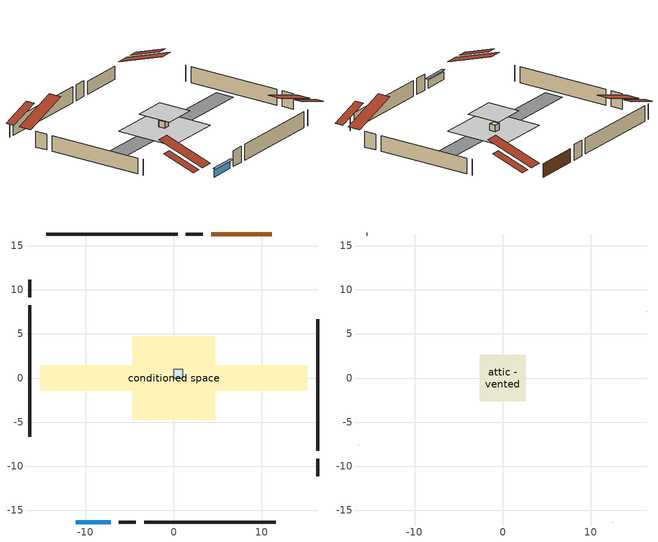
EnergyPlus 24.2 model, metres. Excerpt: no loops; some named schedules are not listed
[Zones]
conditioned space
 floor adiabatic (AdiabaticFloorConstruction): -4.71,-4.71 -4.71,4.71 4.71,4.71 4.71,-4.71 z0
 floor foundation (Slab1 construction): -15.14,-1.47 -15.14,1.47 15.14,1.47 15.14,-1.47 z0
 wall outside (AdiabaticWallConstruction 1): 11.11,16.33 4.24,16.33 z0:2.03
 wall outside (AdiabaticWallConstruction): -11.11,-16.33 -7.15,-16.33 z0:1.2
 wall outside (Wall1 construction): 3.31,16.33 1.38,16.33 / -6.22,-16.33 -4.29,-16.33 / -16.33,11.11 -16.33,9.18 / 16.33,-11.11 16.33,-9.18 z0:2.44
 wall outside (Wall2 construction): 0.45,16.33 -14.45,16.33 / -3.36,-16.33 11.54,-16.33 / -16.33,8.25 -16.33,-6.65 / 16.33,-8.25 16.33,6.65 z0:2.44
 window (WindowConstruction): -11.11,-16.33 -7.15,-16.33 z0:1.19
 door (Door): 11.11,16.33 4.24,16.33 z0:2.03
 ceiling adiabatic (AdiabaticFloorConstruction): 4.71,-4.71 4.71,4.71 -4.71,4.71 -4.71,-4.71 z0
 roof outside (Roof2 construction): 12.04,16.33,2.44 12.04,8.71,4.98 14.05,8.71,4.98 14.05,16.33,2.44; -12.04,-16.33,2.44 -12.04,-8.71,4.98 -14.05,-8.71,4.98 -14.05,-16.33,2.44; -16.33,12.04,2.44 -8.71,12.04,4.98 -8.71,14.05,4.98 -16.33,14.05,2.44; 16.33,-12.04,2.44 8.71,-12.04,4.98 8.71,-14.05,4.98 16.33,-14.05,2.44
furnace airloop ret air zone
 floor adiabatic (AdiabaticConst): 0,0 0,1 1,1 1,0 z0
 wall adiabatic (AdiabaticConst): 0,1 0,0 1,0 1,1 0,1 z0:1
 ceiling adiabatic (AdiabaticConst): 1,0 1,1 0,1 0,0 z1
attic - vented
 floor to conditioned space (Floor1 construction Reversed): -2.63,-2.63 -2.63,2.63 2.63,2.63 2.63,-2.63 z2.44
 wall outside (Wall3 construction): -15.38,16.33 -15.4,16.33 / 12.47,-16.33 12.48,-16.33 / -16.33,-7.58 -16.33,-7.59 / 16.33,7.58 16.33,7.59 z0:2.44
 roof outside (Roof1 construction): 14.98,16.33,2.44 14.98,11.21,4.14 16.33,11.21,4.14 16.33,16.33,2.44; -14.98,-16.33,2.44 -14.98,-11.21,4.14 -16.33,-11.21,4.14 -16.33,-16.33,2.44; -16.33,14.98,2.44 -11.21,14.98,4.14 -11.21,16.33,4.14 -16.33,16.33,2.44; 16.33,-14.98,2.44 11.21,-14.98,4.14 11.21,-16.33,4.14 16.33,-16.33,2.44
shading: -6.95,-16.33 -11.31,-16.33 -11.31,-16.74 -6.95,-16.74 z1.4
[Building]
Building 1: Terrain=Suburbs
[Site:Location]
Edmonton Intl AP_AB: Latitude {deg}=53.31; Longitude {deg}=-113.58; Time Zone {hr}=-7; Elevation {m}=723; Keep Site Location Information=Yes
[Site:GroundTemperature:Shallow]
-1.56185, -3.61833, -3.78302, -2.80711, 1.11059, 5.01004, 8.39065, 10.5322, 10.7141, 8.97234, 5.67794, 1.89811
[Site:WaterMainsTemperature]
Calculation Method=Schedule; Temperature Schedule=mains temperature schedule
[Material] Roughness=Rough; Thermal Absorptance=0.9
Name | Thickness {m} | Conductivity {W/m-K} | Density {kg/m3} | Specific Heat {J/kg-K} | Solar Absorptance | Visible Absorptance
asphalt or fiberglass shingles | 0.00635 | 0.162714 | 1121.4 | 1465.45 | 0.4 | 0.4
ceiling loosefill ins | 0.169333 | 0.0480833 | 16.02 | 1046.75 | 0.7 | 0.7
ceiling stud and cavity | 0.1397 | 0.160277 | 65.682 | 1177.47 | 0.7 | 0.7
concrete 4.0 in. | 0.1016 | 1.803125 | 2242.8 | 837.4 | 0.7 | 0.7
door material | 0.04445 | 0.053851 | 512.64 | 1214.23 | 0.7 | 0.7
floor covering | 0.0127 | 0.0433444 | 54.468 | 1339.84 | 0.6 | 0.6
floor rigid ins; wall rigid ins | 0.512978 | 0.029427 | 32.04 | 1214.23 | 0.7 | 0.7
floor stud and cavity | 0.1397 | 1.75129 | 37.0049 | 1207.88 | 0.7 | 0.7
furniture material conditioned space 1 | 0.1524 | 0.115458 | 640.8 | 1214.23 | 0.6 | 0.6
gypsum board | 0.0127 | 0.160291 | 801 | 837.4 | 0.6 | 0.6
interior vertical ins | 0.025908 | 0.029427 | 32.04 | 1214.23 | 0.7 | 0.7
osb sheathing 0.5 in. | 0.0127 | 0.115458 | 512.64 | 1214.23 | 0.7 | 0.7
osb sheathing 0.75 in. | 0.01905 | 0.115458 | 512.64 | 1214.23 | 0.7 | 0.7
roof rigid ins | 0.051816 | 0.029427 | 32.04 | 1214.23 | 0.7 | 0.7
roof stud and cavity | 0.2032 | 0.16976 | 78.34581 | 1123.46 | 0.7 | 0.7
slab rigid ins | 0.0103124 | 0.029427 | 32.04 | 1214.23 | 0.7 | 0.7
wall stud and cavity | 0.1397 | 0.0859571 | 139.0536 | 1170.24 | 0.7 | 0.7
wall stud and cavity 1 | 0.1397 | 0.0923614 | 139.0536 | 1170.24 | 0.7 | 0.7
wall stud and cavity 2 | 0.0889 | 6.9971 | 50.32683 | 1063.81 | 0.6 | 0.6
wall stud and cavity 3 | 0.0889 | 0.380278 | 52.3479 | 1209.89 | 0.7 | 0.7
wall stud and cavity 4 | 0.0889 | 0.391764 | 83.0341 | 1211.67 | 0.7 | 0.7
wood siding | 0.0254 | 0.102417 | 544.68 | 1172.36 | 0.4 | 0.4
wood siding 1 | 0.00254 | 0.102417 | 544.68 | 1172.36 | 0.4 | 0.4
wood siding 2; wood siding 3 | 0.0254 | 0.102417 | 544.68 | 1172.36 | 0.7 | 0.7
[Material:NoMass]
Adiabatic: Roughness=Rough; Thermal Resistance {m2-K/W}=176.1; Thermal Absorptance=0.9; Solar Absorptance=0.7; Visible Absorptance=0.7
[WindowMaterial:SimpleGlazingSystem]
WindowMaterial: U-Factor {W/m2-K}=2.93212; Solar Heat Gain Coefficient=0.65
[Construction]
AdiabaticConst: Adiabatic
AdiabaticFloorConstruction: floor stud and cavity, floor rigid ins, osb sheathing 0.75 in., floor covering
AdiabaticWallConstruction: wood siding 2, wall rigid ins, wall stud and cavity 3, gypsum board
AdiabaticWallConstruction 1: wood siding 3, wall rigid ins, wall stud and cavity 3, gypsum board
Door: door material
Floor1 construction Reversed: gypsum board, ceiling stud and cavity, ceiling loosefill ins
furniture construction conditioned space 1: furniture material conditioned space 1
PartitionWallConstruction: gypsum board, wall stud and cavity 4, gypsum board
Roof1 construction: asphalt or fiberglass shingles
Roof2 construction: asphalt or fiberglass shingles, roof rigid ins, osb sheathing 0.75 in., roof stud and cavity, gypsum board
Slab1 construction: slab rigid ins, concrete 4.0 in.
Wall1 construction: wood siding, osb sheathing 0.5 in., wall stud and cavity, gypsum board
Wall2 construction: wood siding, osb sheathing 0.5 in., wall stud and cavity 1, gypsum board
Wall3 construction: wood siding 1, wall stud and cavity 2
WindowConstruction: WindowMaterial
[Zone] Multiplier=1
Name | Volume {m3} | Part of Total Floor Area
attic - vented | 7.63794 | Yes
conditioned space | 282.3 | Yes
furnace airloop ret air zone | 1 | No
[Space]
Name | Zone | Volume {m3} | Space Type
attic - vented 1 | attic - vented | 7.63794
conditioned space 1 | conditioned space | 282.3
furnace airloop ret air space | furnace airloop ret air zone |  | Plenum Space Type
[OtherEquipment] Design Level Calculation Method=EquipmentLevel
Name | Fuel Type | Zone or ZoneList or Space or SpaceList | Schedule | Design Level {W} | Fraction Latent | Fraction Radiant | Fraction Lost
furnace airloop_0 RetCondToDZ; furnace airloop_0 SupCondToDZ; furnace airloop_0 SupSensLkToDZ | None | attic - vented 1 | Always On Discrete | 0 | 0 | 0 | 0
furnace airloop_0 SupLatLkToDZ | None | attic - vented 1 | Always On Discrete | 0 | 1 | 0 | 0
clothes dryer 1 | Electricity | conditioned space 1 | clothes dryer schedule | 0 | 0.015 | 0.081 | 0.85
cooking range 1 | Electricity | conditioned space 1 | cooking range schedule | 0 | 0.08 | 0.432 | 0.2
furnace airloop_0 SupCondToLv; furnace airloop_0 SupSensLkToCond; mech vent house fan sensible load | None | conditioned space 1 | Always On Discrete | 0 | 0 | 0 | 0
furnace airloop_0 SupLatLkToCond; mech vent house fan latent load | None | conditioned space 1 | Always On Discrete | 0 | 1 | 0 | 0
general water use latent | None | conditioned space 1 | general water use schedule | 62.594 | 1 | 0 | 0
general water use sensible | None | conditioned space 1 | general water use schedule | -61.6891 | 0 | 0.6 | 0
water heater energy adjustment1 | NaturalGas | conditioned space 1 | Always On Discrete | 0.01 | 0 | 0 | 1
furnace airloop_0 RetCondToRP; furnace airloop_0 RetSensLkToRP | None | furnace airloop ret air space | Always On Discrete | 0 | 0 | 0 | 0
furnace airloop_0 RetLatLkToRP | None | furnace airloop ret air space | Always On Discrete | 0 | 1 | 0 | 0
[ZoneInfiltration:DesignFlowRate] Schedule=Always On Discrete; Design Flow Rate Calculation Method=Flow/Zone; Design Flow Rate {m3/s}=0
Name | Zone or ZoneList or Space or SpaceList
attic_vented 1 duct leakage imbalance infil flow | attic - vented 1
infil flow; natural vent flow; whole house fan flow | conditioned space 1
[ZoneInfiltration:EffectiveLeakageArea]
infil attic - vented 1: Zone or Space=attic - vented 1; Schedule=Always On Discrete; Effective Air Leakage Area {cm2}=959.652; Stack Coefficient=0.000288149; Wind Coefficient=1.14691e-05
[ZoneMixing] Schedule=Always On Continuous; Design Flow Rate Calculation Method=Flow/Zone; Design Flow Rate {m3/s}=0
Name | Zone or Space | Source Zone or Space
furnace airloop_0 ZoneMixCondToDZ mix; whole house fan mix | attic - vented | conditioned space
furnace airloop_0 ZoneMixDZToCond mix | conditioned space | attic - vented
[SurfaceProperty:ExposedFoundationPerimeter]
Slab1: Exposed Perimeter Calculation Method=TotalExposedPerimeter; Total Exposed Perimeter {m}=66.447
[InternalMass] Zone or ZoneList=conditioned space; Space or SpaceList=conditioned space 1
Name | Construction | Surface Area {m2}
furniture mass conditioned space 1 | furniture construction conditioned space 1 | 71.1239
partition wall mass | PartitionWallConstruction | 177.81
[Lights]
interior lighting: Zone or ZoneList or Space or SpaceList=conditioned space 1; Schedule=interior lighting schedule; Design Level Calculation Method=LightingLevel; Lighting Level {W}=343.2; Return Air Fraction=0; Fraction Radiant=0.6; Fraction Visible=0.2; Fraction Replaceable=1
[People]
occupants: Zone or ZoneList or Space or SpaceList=conditioned space 1; Number of People Schedule=occupants schedule; Number of People Calculation Method=People; Number of People=3; Fraction Radiant=0.314171; Sensible Heat Fraction=0.56303; Activity Level Schedule=occupants activity schedule; Carbon Dioxide Generation Rate {m3/s-W}=0; Enable ASHRAE 55 Comfort Warnings=No; Mean Radiant Temperature Calculation Type=EnclosureAveraged
[ElectricEquipment] Zone or ZoneList or Space or SpaceList=conditioned space 1; Design Level Calculation Method=EquipmentLevel
Name | Schedule | Design Level {W} | Fraction Latent | Fraction Radiant | Fraction Lost
clothes dryer | clothes dryer schedule | 140.772 | 0.015 | 0.081 | 0.85
clothes washer | clothes washer schedule | 32.1985 | 0.03 | 0.162 | 0.7
cooking range | cooking range schedule | 215.147 | 0.08 | 0.432 | 0.2
dishwasher | dishwasher schedule | 66.8632 | 0.3 | 0.18 | 0.4
fridge | fridge schedule | 72.9452 | 0 | 0.6 | 0
mech vent house fan | mech vent house fan schedule | 0 | 0 | 0 | 1
mech vent house fan cfis | mech vent house fan cfis schedule | 0 | 0 | 0 | 0
misc plug loads | misc plug loads schedule | 494.7 | 0.045 | 0.513 | 0.1
whole house fan | Always On Discrete | 0 | 0 | 0 | 1
[SpaceList]
Plenum Space Type: furnace airloop ret air space
[AirLoopHVAC:ReturnPlenum]
Air Loop HVAC Return Plenum 1: Zone=furnace airloop ret air zone
[Foundation:Kiva]
Foundation Kiva 1: Initial Indoor Air Temperature {C}=18; Interior Vertical Insulation Material=interior vertical ins; Interior Vertical Insulation Depth {m}=0.1016; Wall Height Above Grade {m}=0.1016; Wall Depth Below Slab {m}=0.2032
[Foundation:Kiva:Settings]
Soil Conductivity {W/m-K}=0.849921; Soil Density {kg/m3}=1842.3; Soil Specific Heat {J/kg-K}=418.7; Ground Solar Absorptivity=0.9; Ground Thermal Absorptivity=0.9; Ground Surface Roughness {m}=0.03; Far-Field Width {m}=40; Deep-Ground Boundary Condition=ZeroFlux; Deep-Ground Depth {m}=40; Minimum Cell Dimension {m}=0.2; Maximum Cell Growth Coefficient=3; Simulation Timestep=Timestep
[Exterior:Lights]
exterior lighting: Schedule=exterior lighting schedule; Design Level {W}=75.6
[EnergyManagementSystem:Sensor] Output:Variable or Output:Meter Index Key=attic - vented
Name | Output:Variable or Output:Meter
furnace_airloop_0_DZ_T_s | Zone Air Temperature
furnace_airloop_0_DZ_W_s | Zone Mean Air Humidity Ratio
[Schedule:Constant]
Name | Hourly Value
Always On Discrete; Always On Continuous; mech vent house fan schedule; mech vent house fan cfis schedule | 1
occupants activity schedule | 117.228
fridge schedule | 0
[Schedule:Day:Interval]
clothes dryer schedule day: No, 01:00, 0.123457, 02:00, 0.0740741, 03:00, 0.0493827, 04:00, 0.0246914, 05:00, 0.0493827, 06:00, 0.0740741, 07:00, 0.197531, 08:00, 0.395062, 09:00, 0.592593, 10:00, 0.839506, 11:00, 0.962963, 12:00, 1, 13:00, 0.91358, 14:00, 0.82716, 15:00, 0.716049, 16:00, 0.753086, 17:00, 0.679012, 18:00, 0.666667, 20:00, 0.62963, 21:00, 0.641975, 22:00, 0.666667, 23:00, 0.54321, 24:00, 0.296296
clothes dryer schedule default day; cooking range schedule default day; general water use schedule default day: No, 24:00, 0
cooking range schedule day: No, 05:00, 0.0597015, 06:00, 0.11194, 07:00, 0.171642, 08:00, 0.291045, 11:00, 0.343284, 12:00, 0.402985, 13:00, 0.462687, 14:00, 0.343284, 15:00, 0.291045, 16:00, 0.402985, 17:00, 0.567164, 18:00, 1, 19:00, 0.850746, 20:00, 0.432836, 21:00, 0.291045, 22:00, 0.231343, 23:00, 0.171642, 24:00, 0.11194
general water use schedule day: No, 01:00, 0.315068, 03:00, 0.287671, 04:00, 0.342466, 05:00, 0.369863, 06:00, 0.520548, 07:00, 0.60274, 08:00, 0.534247, 10:00, 0.506849, 11:00, 0.465753, 14:00, 0.479452, 15:00, 0.534247, 16:00, 0.589041, 17:00, 0.69863, 18:00, 0.876712, 19:00, 0.890411, 20:00, 0.986301, 21:00, 1, 22:00, 0.863014, 23:00, 0.616438, 24:00, 0.465753
[Schedule:Week:Daily]
interior lighting schedule Week Rule - Jan1-Jan27: interior lighting schedule day, interior lighting schedule day, interior lighting schedule day, interior lighting schedule day, interior lighting schedule day, interior lighting schedule day, interior lighting schedule day, interior lighting schedule default day, interior lighting schedule default day, interior lighting schedule default day, interior lighting schedule default day, interior lighting schedule default day
interior lighting schedule Week Rule - Jan28-Feb3: interior lighting schedule day, interior lighting schedule day, interior lighting schedule day, interior lighting schedule day, interior lighting schedule day 1, interior lighting schedule day 1, interior lighting schedule day 1, interior lighting schedule default day, interior lighting schedule default day, interior lighting schedule default day, interior lighting schedule default day, interior lighting schedule default day
interior lighting schedule Week Rule - Feb4-Feb24: interior lighting schedule day 1, interior lighting schedule day 1, interior lighting schedule day 1, interior lighting schedule day 1, interior lighting schedule day 1, interior lighting schedule day 1, interior lighting schedule day 1, interior lighting schedule default day, interior lighting schedule default day, interior lighting schedule default day, interior lighting schedule default day, interior lighting schedule default day
interior lighting schedule Week Rule - Feb25-Mar3: interior lighting schedule day 1, interior lighting schedule day 1, interior lighting schedule day 1, interior lighting schedule day 1, interior lighting schedule day 2, interior lighting schedule day 2, interior lighting schedule day 2, interior lighting schedule default day, interior lighting schedule default day, interior lighting schedule default day, interior lighting schedule default day, interior lighting schedule default day
interior lighting schedule Week Rule - Mar4-Mar31: interior lighting schedule day 2, interior lighting schedule day 2, interior lighting schedule day 2, interior lighting schedule day 2, interior lighting schedule day 2, interior lighting schedule day 2, interior lighting schedule day 2, interior lighting schedule default day, interior lighting schedule default day, interior lighting schedule default day, interior lighting schedule default day, interior lighting schedule default day
interior lighting schedule Week Rule - Apr1-Apr28: interior lighting schedule day 3, interior lighting schedule day 3, interior lighting schedule day 3, interior lighting schedule day 3, interior lighting schedule day 3, interior lighting schedule day 3, interior lighting schedule day 3, interior lighting schedule default day, interior lighting schedule default day, interior lighting schedule default day, interior lighting schedule default day, interior lighting schedule default day
interior lighting schedule Week Rule - Apr29-May5: interior lighting schedule day 3, interior lighting schedule day 3, interior lighting schedule day 4, interior lighting schedule day 4, interior lighting schedule day 4, interior lighting schedule day 4, interior lighting schedule day 4, interior lighting schedule default day, interior lighting schedule default day, interior lighting schedule default day, interior lighting schedule default day, interior lighting schedule default day
interior lighting schedule Week Rule - May6-May26: interior lighting schedule day 4, interior lighting schedule day 4, interior lighting schedule day 4, interior lighting schedule day 4, interior lighting schedule day 4, interior lighting schedule day 4, interior lighting schedule day 4, interior lighting schedule default day, interior lighting schedule default day, interior lighting schedule default day, interior lighting schedule default day, interior lighting schedule default day
interior lighting schedule Week Rule - May27-Jun2: interior lighting schedule day 4, interior lighting schedule day 4, interior lighting schedule day 4, interior lighting schedule day 4, interior lighting schedule day 4, interior lighting schedule day 5, interior lighting schedule day 5, interior lighting schedule default day, interior lighting schedule default day, interior lighting schedule default day, interior lighting schedule default day, interior lighting schedule default day
interior lighting schedule Week Rule - Jun3-Jun30: interior lighting schedule day 5, interior lighting schedule day 5, interior lighting schedule day 5, interior lighting schedule day 5, interior lighting schedule day 5, interior lighting schedule day 5, interior lighting schedule day 5, interior lighting schedule default day, interior lighting schedule default day, interior lighting schedule default day, interior lighting schedule default day, interior lighting schedule default day
interior lighting schedule Week Rule - Jul1-Jul28: interior lighting schedule day 6, interior lighting schedule day 6, interior lighting schedule day 6, interior lighting schedule day 6, interior lighting schedule day 6, interior lighting schedule day 6, interior lighting schedule day 6, interior lighting schedule default day, interior lighting schedule default day, interior lighting schedule default day, interior lighting schedule default day, interior lighting schedule default day
interior lighting schedule Week Rule - Jul29-Aug4: interior lighting schedule day 6, interior lighting schedule day 6, interior lighting schedule day 6, interior lighting schedule day 7, interior lighting schedule day 7, interior lighting schedule day 7, interior lighting schedule day 7, interior lighting schedule default day, interior lighting schedule default day, interior lighting schedule default day, interior lighting schedule default day, interior lighting schedule default day
interior lighting schedule Week Rule - Aug5-Aug25: interior lighting schedule day 7, interior lighting schedule day 7, interior lighting schedule day 7, interior lighting schedule day 7, interior lighting schedule day 7, interior lighting schedule day 7, interior lighting schedule day 7, interior lighting schedule default day, interior lighting schedule default day, interior lighting schedule default day, interior lighting schedule default day, interior lighting schedule default day
interior lighting schedule Week Rule - Aug26-Sep1: interior lighting schedule day 7, interior lighting schedule day 7, interior lighting schedule day 7, interior lighting schedule day 7, interior lighting schedule day 7, interior lighting schedule day 7, interior lighting schedule day 8, interior lighting schedule default day, interior lighting schedule default day, interior lighting schedule default day, interior lighting schedule default day, interior lighting schedule default day
interior lighting schedule Week Rule - Sep2-Sep29: interior lighting schedule day 8, interior lighting schedule day 8, interior lighting schedule day 8, interior lighting schedule day 8, interior lighting schedule day 8, interior lighting schedule day 8, interior lighting schedule day 8, interior lighting schedule default day, interior lighting schedule default day, interior lighting schedule default day, interior lighting schedule default day, interior lighting schedule default day
interior lighting schedule Week Rule - Sep30-Oct6: interior lighting schedule day 8, interior lighting schedule day 9, interior lighting schedule day 9, interior lighting schedule day 9, interior lighting schedule day 9, interior lighting schedule day 9, interior lighting schedule day 9, interior lighting schedule default day, interior lighting schedule default day, interior lighting schedule default day, interior lighting schedule default day, interior lighting schedule default day
interior lighting schedule Week Rule - Oct7-Oct27: interior lighting schedule day 9, interior lighting schedule day 9, interior lighting schedule day 9, interior lighting schedule day 9, interior lighting schedule day 9, interior lighting schedule day 9, interior lighting schedule day 9, interior lighting schedule default day, interior lighting schedule default day, interior lighting schedule default day, interior lighting schedule default day, interior lighting schedule default day
interior lighting schedule Week Rule - Oct28-Nov3: interior lighting schedule day 9, interior lighting schedule day 9, interior lighting schedule day 9, interior lighting schedule day 9, interior lighting schedule day 10, interior lighting schedule day 10, interior lighting schedule day 10, interior lighting schedule default day, interior lighting schedule default day, interior lighting schedule default day, interior lighting schedule default day, interior lighting schedule default day
interior lighting schedule Week Rule - Nov4-Nov24: interior lighting schedule day 10, interior lighting schedule day 10, interior lighting schedule day 10, interior lighting schedule day 10, interior lighting schedule day 10, interior lighting schedule day 10, interior lighting schedule day 10, interior lighting schedule default day, interior lighting schedule default day, interior lighting schedule default day, interior lighting schedule default day, interior lighting schedule default day
interior lighting schedule Week Rule - Nov25-Dec1: interior lighting schedule day 10, interior lighting schedule day 10, interior lighting schedule day 10, interior lighting schedule day 10, interior lighting schedule day 10, interior lighting schedule day 10, interior lighting schedule day 11, interior lighting schedule default day, interior lighting schedule default day, interior lighting schedule default day, interior lighting schedule default day, interior lighting schedule default day
interior lighting schedule Week Rule - Dec2-Dec31: interior lighting schedule day 11, interior lighting schedule day 11, interior lighting schedule day 11, interior lighting schedule day 11, interior lighting schedule day 11, interior lighting schedule day 11, interior lighting schedule day 11, interior lighting schedule default day, interior lighting schedule default day, interior lighting schedule default day, interior lighting schedule default day, interior lighting schedule default day
occupants schedule Week Rule - Jan1-Dec31: occupants schedule day, occupants schedule day, occupants schedule day, occupants schedule day, occupants schedule day, occupants schedule day, occupants schedule day, occupants schedule default day, occupants schedule default day, occupants schedule default day, occupants schedule default day, occupants schedule default day
clothes dryer schedule Week Rule - Jan1-Dec31: clothes dryer schedule day, clothes dryer schedule day, clothes dryer schedule day, clothes dryer schedule day, clothes dryer schedule day, clothes dryer schedule day, clothes dryer schedule day, clothes dryer schedule default day, clothes dryer schedule default day, clothes dryer schedule default day, clothes dryer schedule default day, clothes dryer schedule default day
clothes washer schedule Week Rule - Jan1-Dec31: clothes washer schedule day, clothes washer schedule day, clothes washer schedule day, clothes washer schedule day, clothes washer schedule day, clothes washer schedule day, clothes washer schedule day, clothes washer schedule default day, clothes washer schedule default day, clothes washer schedule default day, clothes washer schedule default day, clothes washer schedule default day
cooking range schedule Week Rule - Jan1-Dec31: cooking range schedule day, cooking range schedule day, cooking range schedule day, cooking range schedule day, cooking range schedule day, cooking range schedule day, cooking range schedule day, cooking range schedule default day, cooking range schedule default day, cooking range schedule default day, cooking range schedule default day, cooking range schedule default day
dishwasher schedule Week Rule - Jan1-Dec31: dishwasher schedule day, dishwasher schedule day, dishwasher schedule day, dishwasher schedule day, dishwasher schedule day, dishwasher schedule day, dishwasher schedule day, dishwasher schedule default day, dishwasher schedule default day, dishwasher schedule default day, dishwasher schedule default day, dishwasher schedule default day
misc plug loads schedule Week Rule - Jan1-Dec31: misc plug loads schedule day, misc plug loads schedule day, misc plug loads schedule day, misc plug loads schedule day, misc plug loads schedule day, misc plug loads schedule day, misc plug loads schedule day, misc plug loads schedule default day, misc plug loads schedule default day, misc plug loads schedule default day, misc plug loads schedule default day, misc plug loads schedule default day
general water use schedule Week Rule - Jan1-Dec31: general water use schedule day, general water use schedule day, general water use schedule day, general water use schedule day, general water use schedule day, general water use schedule day, general water use schedule day, general water use schedule default day, general water use schedule default day, general water use schedule default day, general water use schedule default day, general water use schedule default day
exterior lighting schedule Week Rule - Jan1-Jan27: exterior lighting schedule day, exterior lighting schedule day, exterior lighting schedule day, exterior lighting schedule day, exterior lighting schedule day, exterior lighting schedule day, exterior lighting schedule day, exterior lighting schedule default day, exterior lighting schedule default day, exterior lighting schedule default day, exterior lighting schedule default day, exterior lighting schedule default day
exterior lighting schedule Week Rule - Jan28-Feb3: exterior lighting schedule day, exterior lighting schedule day, exterior lighting schedule day, exterior lighting schedule day, exterior lighting schedule day 1, exterior lighting schedule day 1, exterior lighting schedule day 1, exterior lighting schedule default day, exterior lighting schedule default day, exterior lighting schedule default day, exterior lighting schedule default day, exterior lighting schedule default day
exterior lighting schedule Week Rule - Feb4-Feb24: exterior lighting schedule day 1, exterior lighting schedule day 1, exterior lighting schedule day 1, exterior lighting schedule day 1, exterior lighting schedule day 1, exterior lighting schedule day 1, exterior lighting schedule day 1, exterior lighting schedule default day, exterior lighting schedule default day, exterior lighting schedule default day, exterior lighting schedule default day, exterior lighting schedule default day
exterior lighting schedule Week Rule - Feb25-Mar3: exterior lighting schedule day 1, exterior lighting schedule day 1, exterior lighting schedule day 1, exterior lighting schedule day 1, exterior lighting schedule day 2, exterior lighting schedule day 2, exterior lighting schedule day 2, exterior lighting schedule default day, exterior lighting schedule default day, exterior lighting schedule default day, exterior lighting schedule default day, exterior lighting schedule default day
exterior lighting schedule Week Rule - Mar4-Mar31: exterior lighting schedule day 2, exterior lighting schedule day 2, exterior lighting schedule day 2, exterior lighting schedule day 2, exterior lighting schedule day 2, exterior lighting schedule day 2, exterior lighting schedule day 2, exterior lighting schedule default day, exterior lighting schedule default day, exterior lighting schedule default day, exterior lighting schedule default day, exterior lighting schedule default day
exterior lighting schedule Week Rule - Apr1-Apr28: exterior lighting schedule day 3, exterior lighting schedule day 3, exterior lighting schedule day 3, exterior lighting schedule day 3, exterior lighting schedule day 3, exterior lighting schedule day 3, exterior lighting schedule day 3, exterior lighting schedule default day, exterior lighting schedule default day, exterior lighting schedule default day, exterior lighting schedule default day, exterior lighting schedule default day
exterior lighting schedule Week Rule - Apr29-May5: exterior lighting schedule day 3, exterior lighting schedule day 3, exterior lighting schedule day 4, exterior lighting schedule day 4, exterior lighting schedule day 4, exterior lighting schedule day 4, exterior lighting schedule day 4, exterior lighting schedule default day, exterior lighting schedule default day, exterior lighting schedule default day, exterior lighting schedule default day, exterior lighting schedule default day
exterior lighting schedule Week Rule - May6-May26: exterior lighting schedule day 4, exterior lighting schedule day 4, exterior lighting schedule day 4, exterior lighting schedule day 4, exterior lighting schedule day 4, exterior lighting schedule day 4, exterior lighting schedule day 4, exterior lighting schedule default day, exterior lighting schedule default day, exterior lighting schedule default day, exterior lighting schedule default day, exterior lighting schedule default day
exterior lighting schedule Week Rule - May27-Jun2: exterior lighting schedule day 4, exterior lighting schedule day 4, exterior lighting schedule day 4, exterior lighting schedule day 4, exterior lighting schedule day 4, exterior lighting schedule day 5, exterior lighting schedule day 5, exterior lighting schedule default day, exterior lighting schedule default day, exterior lighting schedule default day, exterior lighting schedule default day, exterior lighting schedule default day
exterior lighting schedule Week Rule - Jun3-Jun30: exterior lighting schedule day 5, exterior lighting schedule day 5, exterior lighting schedule day 5, exterior lighting schedule day 5, exterior lighting schedule day 5, exterior lighting schedule day 5, exterior lighting schedule day 5, exterior lighting schedule default day, exterior lighting schedule default day, exterior lighting schedule default day, exterior lighting schedule default day, exterior lighting schedule default day
exterior lighting schedule Week Rule - Jul1-Jul28: exterior lighting schedule day 6, exterior lighting schedule day 6, exterior lighting schedule day 6, exterior lighting schedule day 6, exterior lighting schedule day 6, exterior lighting schedule day 6, exterior lighting schedule day 6, exterior lighting schedule default day, exterior lighting schedule default day, exterior lighting schedule default day, exterior lighting schedule default day, exterior lighting schedule default day
exterior lighting schedule Week Rule - Jul29-Aug4: exterior lighting schedule day 6, exterior lighting schedule day 6, exterior lighting schedule day 6, exterior lighting schedule day 7, exterior lighting schedule day 7, exterior lighting schedule day 7, exterior lighting schedule day 7, exterior lighting schedule default day, exterior lighting schedule default day, exterior lighting schedule default day, exterior lighting schedule default day, exterior lighting schedule default day
exterior lighting schedule Week Rule - Aug5-Aug25: exterior lighting schedule day 7, exterior lighting schedule day 7, exterior lighting schedule day 7, exterior lighting schedule day 7, exterior lighting schedule day 7, exterior lighting schedule day 7, exterior lighting schedule day 7, exterior lighting schedule default day, exterior lighting schedule default day, exterior lighting schedule default day, exterior lighting schedule default day, exterior lighting schedule default day
exterior lighting schedule Week Rule - Aug26-Sep1: exterior lighting schedule day 7, exterior lighting schedule day 7, exterior lighting schedule day 7, exterior lighting schedule day 7, exterior lighting schedule day 7, exterior lighting schedule day 7, exterior lighting schedule day 8, exterior lighting schedule default day, exterior lighting schedule default day, exterior lighting schedule default day, exterior lighting schedule default day, exterior lighting schedule default day
exterior lighting schedule Week Rule - Sep2-Sep29: exterior lighting schedule day 8, exterior lighting schedule day 8, exterior lighting schedule day 8, exterior lighting schedule day 8, exterior lighting schedule day 8, exterior lighting schedule day 8, exterior lighting schedule day 8, exterior lighting schedule default day, exterior lighting schedule default day, exterior lighting schedule default day, exterior lighting schedule default day, exterior lighting schedule default day
exterior lighting schedule Week Rule - Sep30-Oct6: exterior lighting schedule day 8, exterior lighting schedule day 9, exterior lighting schedule day 9, exterior lighting schedule day 9, exterior lighting schedule day 9, exterior lighting schedule day 9, exterior lighting schedule day 9, exterior lighting schedule default day, exterior lighting schedule default day, exterior lighting schedule default day, exterior lighting schedule default day, exterior lighting schedule default day
exterior lighting schedule Week Rule - Oct7-Oct27: exterior lighting schedule day 9, exterior lighting schedule day 9, exterior lighting schedule day 9, exterior lighting schedule day 9, exterior lighting schedule day 9, exterior lighting schedule day 9, exterior lighting schedule day 9, exterior lighting schedule default day, exterior lighting schedule default day, exterior lighting schedule default day, exterior lighting schedule default day, exterior lighting schedule default day
exterior lighting schedule Week Rule - Oct28-Nov3: exterior lighting schedule day 9, exterior lighting schedule day 9, exterior lighting schedule day 9, exterior lighting schedule day 9, exterior lighting schedule day 10, exterior lighting schedule day 10, exterior lighting schedule day 10, exterior lighting schedule default day, exterior lighting schedule default day, exterior lighting schedule default day, exterior lighting schedule default day, exterior lighting schedule default day
exterior lighting schedule Week Rule - Nov4-Nov24: exterior lighting schedule day 10, exterior lighting schedule day 10, exterior lighting schedule day 10, exterior lighting schedule day 10, exterior lighting schedule day 10, exterior lighting schedule day 10, exterior lighting schedule day 10, exterior lighting schedule default day, exterior lighting schedule default day, exterior lighting schedule default day, exterior lighting schedule default day, exterior lighting schedule default day
exterior lighting schedule Week Rule - Nov25-Dec1: exterior lighting schedule day 10, exterior lighting schedule day 10, exterior lighting schedule day 10, exterior lighting schedule day 10, exterior lighting schedule day 10, exterior lighting schedule day 10, exterior lighting schedule day 11, exterior lighting schedule default day, exterior lighting schedule default day, exterior lighting schedule default day, exterior lighting schedule default day, exterior lighting schedule default day
exterior lighting schedule Week Rule - Dec2-Dec31: exterior lighting schedule day 11, exterior lighting schedule day 11, exterior lighting schedule day 11, exterior lighting schedule day 11, exterior lighting schedule day 11, exterior lighting schedule day 11, exterior lighting schedule day 11, exterior lighting schedule default day, exterior lighting schedule default day, exterior lighting schedule default day, exterior lighting schedule default day, exterior lighting schedule default day
[Schedule:Year]
interior lighting schedule: interior lighting schedule Week Rule - Jan1-Jan27, 1, 1, 1, 27, interior lighting schedule Week Rule - Jan28-Feb3, 1, 28, 2, 3, interior lighting schedule Week Rule - Feb4-Feb24, 2, 4, 2, 24, interior lighting schedule Week Rule - Feb25-Mar3, 2, 25, 3, 3, interior lighting schedule Week Rule - Mar4-Mar31, 3, 4, 3, 31, interior lighting schedule Week Rule - Apr1-Apr28, 4, 1, 4, 28, interior lighting schedule Week Rule - Apr29-May5, 4, 29, 5, 5, interior lighting schedule Week Rule - May6-May26, 5, 6, 5, 26, interior lighting schedule Week Rule - May27-Jun2, 5, 27, 6, 2, interior lighting schedule Week Rule - Jun3-Jun30, 6, 3, 6, 30, interior lighting schedule Week Rule - Jul1-Jul28, 7, 1, 7, 28, interior lighting schedule Week Rule - Jul29-Aug4, 7, 29, 8, 4, interior lighting schedule Week Rule - Aug5-Aug25, 8, 5, 8, 25, interior lighting schedule Week Rule - Aug26-Sep1, 8, 26, 9, 1, interior lighting schedule Week Rule - Sep2-Sep29, 9, 2, 9, 29, interior lighting schedule Week Rule - Sep30-Oct6, 9, 30, 10, 6, interior lighting schedule Week Rule - Oct7-Oct27, 10, 7, 10, 27, interior lighting schedule Week Rule - Oct28-Nov3, 10, 28, 11, 3, interior lighting schedule Week Rule - Nov4-Nov24, 11, 4, 11, 24, interior lighting schedule Week Rule - Nov25-Dec1, 11, 25, 12, 1, interior lighting schedule Week Rule - Dec2-Dec31, 12, 2, 12, 31
occupants schedule: occupants schedule Week Rule - Jan1-Dec31, 1, 1, 12, 31
clothes dryer schedule: clothes dryer schedule Week Rule - Jan1-Dec31, 1, 1, 12, 31
clothes washer schedule: clothes washer schedule Week Rule - Jan1-Dec31, 1, 1, 12, 31
cooking range schedule: cooking range schedule Week Rule - Jan1-Dec31, 1, 1, 12, 31
dishwasher schedule: dishwasher schedule Week Rule - Jan1-Dec31, 1, 1, 12, 31
misc plug loads schedule: misc plug loads schedule Week Rule - Jan1-Dec31, 1, 1, 12, 31
general water use schedule: general water use schedule Week Rule - Jan1-Dec31, 1, 1, 12, 31
exterior lighting schedule: exterior lighting schedule Week Rule - Jan1-Jan27, 1, 1, 1, 27, exterior lighting schedule Week Rule - Jan28-Feb3, 1, 28, 2, 3, exterior lighting schedule Week Rule - Feb4-Feb24, 2, 4, 2, 24, exterior lighting schedule Week Rule - Feb25-Mar3, 2, 25, 3, 3, exterior lighting schedule Week Rule - Mar4-Mar31, 3, 4, 3, 31, exterior lighting schedule Week Rule - Apr1-Apr28, 4, 1, 4, 28, exterior lighting schedule Week Rule - Apr29-May5, 4, 29, 5, 5, exterior lighting schedule Week Rule - May6-May26, 5, 6, 5, 26, exterior lighting schedule Week Rule - May27-Jun2, 5, 27, 6, 2, exterior lighting schedule Week Rule - Jun3-Jun30, 6, 3, 6, 30, exterior lighting schedule Week Rule - Jul1-Jul28, 7, 1, 7, 28, exterior lighting schedule Week Rule - Jul29-Aug4, 7, 29, 8, 4, exterior lighting schedule Week Rule - Aug5-Aug25, 8, 5, 8, 25, exterior lighting schedule Week Rule - Aug26-Sep1, 8, 26, 9, 1, exterior lighting schedule Week Rule - Sep2-Sep29, 9, 2, 9, 29, exterior lighting schedule Week Rule - Sep30-Oct6, 9, 30, 10, 6, exterior lighting schedule Week Rule - Oct7-Oct27, 10, 7, 10, 27, exterior lighting schedule Week Rule - Oct28-Nov3, 10, 28, 11, 3, exterior lighting schedule Week Rule - Nov4-Nov24, 11, 4, 11, 24, exterior lighting schedule Week Rule - Nov25-Dec1, 11, 25, 12, 1, exterior lighting schedule Week Rule - Dec2-Dec31, 12, 2, 12, 31
[Schedule:Compact]
mains temperature schedule: Through: 01/01, For: AllDays, Until: 24:00, 3.97167, Through: 01/02, For: AllDays, Until: 24:00, 3.90778, Through: 01/03, For: AllDays, Until: 24:00, 3.84556, Through: 01/04, For: AllDays, Until: 24:00, 3.78389, Through: 01/05, For: AllDays, Until: 24:00, 3.72278, Through: 01/06, For: AllDays, Until: 24:00, 3.66278, Through: 01/07, For: AllDays, Until: 24:00, 3.60389, Through: 01/08, For: AllDays, Until: 24:00, 3.54556, Through: 01/09, For: AllDays, Until: 24:00, 3.48833, Through: 01/10, For: AllDays, Until: 24:00, 3.43167, Through: 01/11, For: AllDays, Until: 24:00, 3.37611, Through: 01/12, For: AllDays, Until: 24:00, 3.32167, Through: 01/13, For: AllDays, Until: 24:00, 3.26833, Through: 01/14, For: AllDays, Until: 24:00, 3.21556, Through: 01/15, For: AllDays, Until: 24:00, 3.16444, Through: 01/16, For: AllDays, Until: 24:00, 3.11389, Through: 01/17, For: AllDays, Until: 24:00, 3.06444, Through: 01/18, For: AllDays, Until: 24:00, 3.01611, Through: 01/19, For: AllDays, Until: 24:00, 2.96889, Through: 01/20, For: AllDays, Until: 24:00, 2.92278, Through: 01/21, For: AllDays, Until: 24:00, 2.87722, Through: 01/22, For: AllDays, Until: 24:00, 2.83333, Through: 01/23, For: AllDays, Until: 24:00, 2.79056, Through: 01/24, For: AllDays, Until: 24:00, 2.74889, Through: 01/25, For: AllDays, Until: 24:00, 2.70833, Through: 01/26, For: AllDays, Until: 24:00, 2.66889, Through: 01/27, For: AllDays, Until: 24:00, 2.63056, Through: 01/28, For: AllDays, Until: 24:00, 2.59333, Through: 01/29, For: AllDays, Until: 24:00, 2.55778, Through: 01/30, For: AllDays, Until: 24:00, 2.52278, Through: 01/31, For: AllDays, Until: 24:00, 2.48944, Through: 02/01, For: AllDays, Until: 24:00, 2.45722, Through: 02/02, For: AllDays, Until: 24:00, 2.42611, Through: 02/03, For: AllDays, Until: 24:00, 2.39667, Through: 02/04, For: AllDays, Until: 24:00, 2.36833, Through: 02/05, For: AllDays, Until: 24:00, 2.34111, Through: 02/06, For: AllDays, Until: 24:00, 2.315, Through: 02/07, For: AllDays, Until: 24:00, 2.29056, Through: 02/08, For: AllDays, Until: 24:00, 2.26722, Through: 02/09, For: AllDays, Until: 24:00, 2.245, Through: 02/10, For: AllDays, Until: 24:00, 2.22444, Through: 02/11, For: AllDays, Until: 24:00, 2.20444, Through: 02/12, For: AllDays, Until: 24:00, 2.18667, Through: 02/13, For: AllDays, Until: 24:00, 2.17, Through: 02/14, For: AllDays, Until: 24:00, 2.15444, Through: 02/15, For: AllDays, Until: 24:00, 2.14, Through: 02/16, For: AllDays, Until: 24:00, 2.12722, Through: 02/17, For: AllDays, Until: 24:00, 2.11556, Through: 02/18, For: AllDays, Until: 24:00, 2.10556, Through: 02/19, For: AllDays, Until: 24:00, 2.09667, Through: 02/20, For: AllDays, Until: 24:00, 2.08889, Through: 02/21, For: AllDays, Until: 24:00, 2.08278, Through: 02/22, For: AllDays, Until: 24:00, 2.07833, Through: 02/23, For: AllDays, Until: 24:00, 2.07444, Through: 02/24, For: AllDays, Until: 24:00, 2.07278, Through: 02/25, For: AllDays, Until: 24:00, 2.07167, Through: 02/26, For: AllDays, Until: 24:00, 2.07222, Through: 02/27, For: AllDays, Until: 24:00, 2.07444, Through: 02/28, For: AllDays, Until: 24:00, 2.07778, Through: 03/01, For: AllDays, Until: 24:00, 2.08222, Through: 03/02, For: AllDays, Until: 24:00, 2.08833, Through: 03/03, For: AllDays, Until: 24:00, 2.09556, Through: 03/04, For: AllDays, Until: 24:00, 2.10444, Through: 03/05, For: AllDays, Until: 24:00, 2.11444, Through: 03/06, For: AllDays, Until: 24:00, 2.12556, Through: 03/07, For: AllDays, Until: 24:00, 2.13833, Through: 03/08, For: AllDays, Until: 24:00, 2.15278, Through: 03/09, For: AllDays, Until: 24:00, 2.16778, Through: 03/10, For: AllDays, Until: 24:00, 2.18444, Through: 03/11, For: AllDays, Until: 24:00, 2.20278, Through: 03/12, For: AllDays, Until: 24:00, 2.22167, Through: 03/13, For: AllDays, Until: 24:00, 2.24278, Through: 03/14, For: AllDays, Until: 24:00, 2.26444, Through: 03/15, For: AllDays, Until: 24:00, 2.28778, Through: 03/16, For: AllDays, Until: 24:00, 2.31222, Through: 03/17, For: AllDays, Until: 24:00, 2.33778, Through: 03/18, For: AllDays, Until: 24:00, 2.365, Through: 03/19, For: AllDays, Until: 24:00, 2.39333, Through: 03/20, For: AllDays, Until: 24:00, 2.42278, Through: 03/21, For: AllDays, Until: 24:00, 2.45389, Through: 03/22, For: AllDays, Until: 24:00, 2.48611, Through: 03/23, For: AllDays, Until: 24:00, 2.51889, Through: 03/24, For: AllDays, Until: 24:00, 2.55389, Through: 03/25, For: AllDays, Until: 24:00, 2.58944, Through: 03/26, For: AllDays, Until: 24:00, 2.62611, Through: 03/27, For: AllDays, Until: 24:00, 2.66444, Through: 03/28, For: AllDays, Until: 24:00, 2.70389, Through: 03/29, For: AllDays, Until: 24:00, 2.74389, Through: 03/30, For: AllDays, Until: 24:00, 2.78556, Through: 03/31, For: AllDays, Until: 24:00, 2.82833, Through: 04/01, For: AllDays, Until: 24:00, 2.87222, Through: 04/02, For: AllDays, Until: 24:00, 2.91722, Through: 04/03, For: AllDays, Until: 24:00, 2.96333, Through: 04/04, For: AllDays, Until: 24:00, 3.01056, Through: 04/05, For: AllDays, Until: 24:00, 3.05889, Through: 04/06, For: AllDays, Until: 24:00, 3.10833, Through: 04/07, For: AllDays, Until: 24:00, 3.15833, Through: 04/08, For: AllDays, Until: 24:00, 3.21, Through: 04/09, For: AllDays, Until: 24:00, 3.26222, Through: 04/10, For: AllDays, Until: 24:00, 3.31556, Through: 04/11, For: AllDays, Until: 24:00, 3.37, Through: 04/12, For: AllDays, Until: 24:00, 3.42556, Through: 04/13, For: AllDays, Until: 24:00, 3.48167, Through: 04/14, For: AllDays, Until: 24:00, 3.53889, Through: 04/15, For: AllDays, Until: 24:00, 3.59722, Through: 04/16, For: AllDays, Until: 24:00, 3.65611, Through: 04/17, For: AllDays, Until: 24:00, 3.71611, Through: 04/18, For: AllDays, Until: 24:00, 3.77667, Through: 04/19, For: AllDays, Until: 24:00, 3.83833, Through: 04/20, For: AllDays, Until: 24:00, 3.90111, Through: 04/21, For: AllDays, Until: 24:00, 3.96444, Through: 04/22, For: AllDays, Until: 24:00, 4.02833, Through: 04/23, For: AllDays, Until: 24:00, 4.09333, Through: 04/24, For: AllDays, Until: 24:00, 4.15889, Through: 04/25, For: AllDays, Until: 24:00, 4.225, Through: 04/26, For: AllDays, Until: 24:00, 4.29222, Through: 04/27, For: AllDays, Until: 24:00, 4.36, Through: 04/28, For: AllDays, Until: 24:00, 4.42833, Through: 04/29, For: AllDays, Until: 24:00, 4.49722, Through: 04/30, For: AllDays, Until: 24:00, 4.56667, Through: 05/01, For: AllDays, Until: 24:00, 4.63722, Through: 05/02, For: AllDays, Until: 24:00, 4.70833, Through: 05/03, For: AllDays, Until: 24:00, 4.77944, Through: 05/04, For: AllDays, Until: 24:00, 4.85167, Through: 05/05, For: AllDays, Until: 24:00, 4.92389, Through: 05/06, For: AllDays, Until: 24:00, 4.99722, Through: 05/07, For: AllDays, Until: 24:00, 5.07056, Through: 05/08, For: AllDays, Until: 24:00, 5.145, Through: 05/09, For: AllDays, Until: 24:00, 5.21944, Through: 05/10, For: AllDays, Until: 24:00, 5.29389, Through: 05/11, For: AllDays, Until: 24:00, 5.36944, Through: 05/12, For: AllDays, Until: 24:00, 5.445, Through: 05/13, For: AllDays, Until: 24:00, 5.52111, Through: 05/14, For: AllDays, Until: 24:00, 5.59722, Through: 05/15, For: AllDays, Until: 24:00, 5.67389, Through: 05/16, For: AllDays, Until: 24:00, 5.75056, Through: 05/17, For: AllDays, Until: 24:00, 5.82778, Through: 05/18, For: AllDays, Until: 24:00, 5.90556, Through: 05/19, For: AllDays, Until: 24:00, 5.98278, Through: 05/20, For: AllDays, Until: 24:00, 6.06056, Through: 05/21, For: AllDays, Until: 24:00, 6.13889, Through: 05/22, For: AllDays, Until: 24:00, 6.21667, Through: 05/23, For: AllDays, Until: 24:00, 6.295, Through: 05/24, For: AllDays, Until: 24:00, 6.37333, Through: 05/25, For: AllDays, Until: 24:00, 6.45222, Through: 05/26, For: AllDays, Until: 24:00, 6.53056, Through: 05/27, For: AllDays, Until: 24:00, 6.60889, Through: 05/28, For: AllDays, Until: 24:00, 6.68778, Through: 05/29, For: AllDays, Until: 24:00, 6.76611, Through: 05/30, For: AllDays, Until: 24:00, 6.84444, Through: 05/31, For: AllDays, Until: 24:00, 6.92278, Through: 06/01, For: AllDays, Until: 24:00, 7.00111, Through: 06/02, For: AllDays, Until: 24:00, 7.07944, Through: 06/03, For: AllDays, Until: 24:00, 7.15778, Through: 06/04, For: AllDays, Until: 24:00, 7.23556, Through: 06/05, For: AllDays, Until: 24:00, 7.31333, Through: 06/06, For: AllDays, Until: 24:00, 7.39056, Through: 06/07, For: AllDays, Until: 24:00, 7.46833, Through: 06/08, For: AllDays, Until: 24:00, 7.545, Through: 06/09, For: AllDays, Until: 24:00, 7.62222, Through: 06/10, For: AllDays, Until: 24:00, 7.69833, Through: 06/11, For: AllDays, Until: 24:00, 7.775, Through: 06/12, For: AllDays, Until: 24:00, 7.85056, Through: 06/13, For: AllDays, Until: 24:00, 7.92611, Through: 06/14, For: AllDays, Until: 24:00, 8.00111, Through: 06/15, For: AllDays, Until: 24:00, 8.07611, Through: 06/16, For: AllDays, Until: 24:00, 8.15056, Through: 06/17, For: AllDays, Until: 24:00, 8.22389, Through: 06/18, For: AllDays, Until: 24:00, 8.29778, Through: 06/19, For: AllDays, Until: 24:00, 8.37056, Through: 06/20, For: AllDays, Until: 24:00, 8.44278, Through: 06/21, For: AllDays, Until: 24:00, 8.51444, Through: 06/22, For: AllDays, Until: 24:00, 8.58611, Through: 06/23, For: AllDays, Until: 24:00, 8.65667, Through: 06/24, For: AllDays, Until: 24:00, 8.72667, Through: 06/25, For: AllDays, Until: 24:00, 8.79611, Through: 06/26, For: AllDays, Until: 24:00, 8.865, Through: 06/27, For: AllDays, Until: 24:00, 8.93333, Through: 06/28, For: AllDays, Until: 24:00, 9.00056, Through: 06/29, For: AllDays, Until: 24:00, 9.06778, Through: 06/30, For: AllDays, Until: 24:00, 9.13333, Through: 07/01, For: AllDays, Until: 24:00, 9.19889, Through: 07/02, For: AllDays, Until: 24:00, 9.26333, Through: 07/03, For: AllDays, Until: 24:00, 9.32722, Through: 07/04, For: AllDays, Until: 24:00, 9.39056, Through: 07/05, For: AllDays, Until: 24:00, 9.45278, Through: 07/06, For: AllDays, Until: 24:00, 9.51389, Through: 07/07, For: AllDays, Until: 24:00, 9.57444, Through: 07/08, For: AllDays, Until: 24:00, 9.63389, Through: 07/09, For: AllDays, Until: 24:00, 9.69278, Through: 07/10, For: AllDays, Until: 24:00, 9.75056, Through: 07/11, For: AllDays, Until: 24:00, 9.80778, Through: 07/12, For: AllDays, Until: 24:00, 9.86333, Through: 07/13, For: AllDays, Until: 24:00, 9.91833, Through: 07/14, For: AllDays, Until: 24:00, 9.97278, Through: 07/15, For: AllDays, Until: 24:00, 10.0256, Through: 07/16, For: AllDays, Until: 24:00, 10.0778, Through: 07/17, For: AllDays, Until: 24:00, 10.1289, Through: 07/18, For: AllDays, Until: 24:00, 10.1789, Through: 07/19, For: AllDays, Until: 24:00, 10.2278, Through: 07/20, For: AllDays, Until: 24:00, 10.2756, Through: 07/21, For: AllDays, Until: 24:00, 10.3222, Through: 07/22, For: AllDays, Until: 24:00, 10.3683, Through: 07/23, For: AllDays, Until: 24:00, 10.4128, Through: 07/24, For: AllDays, Until: 24:00, 10.4561, Through: 07/25, For: AllDays, Until: 24:00, 10.4989, Through: 07/26, For: AllDays, Until: 24:00, 10.54, Through: 07/27, For: AllDays, Until: 24:00, 10.58, Through: 07/28, For: AllDays, Until: 24:00, 10.6189, Through: 07/29, For: AllDays, Until: 24:00, 10.6567, Through: 07/30, For: AllDays, Until: 24:00, 10.6928, Through: 07/31, For: AllDays, Until: 24:00, 10.7283, Through: 08/01, For: AllDays, Until: 24:00, 10.7622, Through: 08/02, For: AllDays, Until: 24:00, 10.7956, Through: 08/03, For: AllDays, Until: 24:00, 10.8272, Through: 08/04, For: AllDays, Until: 24:00, 10.8572, Through: 08/05, For: AllDays, Until: 24:00, 10.8867, Through: 08/06, For: AllDays, Until: 24:00, 10.9144, Through: 08/07, For: AllDays, Until: 24:00, 10.9411, Through: 08/08, For: AllDays, Until: 24:00, 10.9667, Through: 08/09, For: AllDays, Until: 24:00, 10.9906, Through: 08/10, For: AllDays, Until: 24:00, 11.0133, Through: 08/11, For: AllDays, Until: 24:00, 11.035, Through: 08/12, For: AllDays, Until: 24:00, 11.055, Through: 08/13, For: AllDays, Until: 24:00, 11.0739, Through: 08/14, For: AllDays, Until: 24:00, 11.0917, Through: 08/15, For: AllDays, Until: 24:00, 11.1078, Through: 08/16, For: AllDays, Until: 24:00, 11.1228, Through: 08/17, For: AllDays, Until: 24:00, 11.1361, Through: 08/18, For: AllDays, Until: 24:00, 11.1483, Through: 08/19, For: AllDays, Until: 24:00, 11.1594, Through: 08/20, For: AllDays, Until: 24:00, 11.1689, Through: 08/21, For: AllDays, Until: 24:00, 11.1772, Through: 08/22, For: AllDays, Until: 24:00, 11.1844, Through: 08/23, For: AllDays, Until: 24:00, 11.19, Through: 08/24, For: AllDays, Until: 24:00, 11.1939, Through: 08/25, For: AllDays, Until: 24:00, 11.1967, Through: 08/26, For: AllDays, Until: 24:00, 11.1983, Through: 08/27, For: AllDays, Until: 24:00, 11.1983, Through: 08/28, For: AllDays, Until: 24:00, 11.1972, Through: 08/29, For: AllDays, Until: 24:00, 11.195, Through: 08/30, For: AllDays, Until: 24:00, 11.1911, Through: 08/31, For: AllDays, Until: 24:00, 11.1856, Through: 09/01, For: AllDays, Until: 24:00, 11.1789, Through: 09/02, For: AllDays, Until: 24:00, 11.1711, Through: 09/03, For: AllDays, Until: 24:00, 11.1617, Through: 09/04, For: AllDays, Until: 24:00, 11.1511, Through: 09/05, For: AllDays, Until: 24:00, 11.1394, Through: 09/06, For: AllDays, Until: 24:00, 11.1261, Through: 09/07, For: AllDays, Until: 24:00, 11.1111, Through: 09/08, For: AllDays, Until: 24:00, 11.0956, Through: 09/09, For: AllDays, Until: 24:00, 11.0778, Through: 09/10, For: AllDays, Until: 24:00, 11.0594, Through: 09/11, For: AllDays, Until: 24:00, 11.0394, Through: 09/12, For: AllDays, Until: 24:00, 11.0183, Through: 09/13, For: AllDays, Until: 24:00, 10.9961, Through: 09/14, For: AllDays, Until: 24:00, 10.9722, Through: 09/15, For: AllDays, Until: 24:00, 10.9472, Through: 09/16, For: AllDays, Until: 24:00, 10.9206, Through: 09/17, For: AllDays, Until: 24:00, 10.8928, Through: 09/18, For: AllDays, Until: 24:00, 10.8639, Through: 09/19, For: AllDays, Until: 24:00, 10.8339, Through: 09/20, For: AllDays, Until: 24:00, 10.8028, Through: 09/21, For: AllDays, Until: 24:00, 10.77, Through: 09/22, For: AllDays, Until: 24:00, 10.7361, Through: 09/23, For: AllDays, Until: 24:00, 10.7011, Through: 09/24, For: AllDays, Until: 24:00, 10.665, Through: 09/25, For: AllDays, Until: 24:00, 10.6272, Through: 09/26, For: AllDays, Until: 24:00, 10.5889, Through: 09/27, For: AllDays, Until: 24:00, 10.5489, Through: 09/28, For: AllDays, Until: 24:00, 10.5078, Through: 09/29, For: AllDays, Until: 24:00, 10.4661, Through: 09/30, For: AllDays, Until: 24:00, 10.4228, Through: 10/01, For: AllDays, Until: 24:00, 10.3783, Through: 10/02, For: AllDays, Until: 24:00, 10.3328, Through: 10/03, For: AllDays, Until: 24:00, 10.2861, Through: 10/04, For: AllDays, Until: 24:00, 10.2383, Through: 10/05, For: AllDays, Until: 24:00, 10.19, Through: 10/06, For: AllDays, Until: 24:00, 10.14, Through: 10/07, For: AllDays, Until: 24:00, 10.0894, Through: 10/08, For: AllDays, Until: 24:00, 10.0372, Through: 10/09, For: AllDays, Until: 24:00, 9.98444, Through: 10/10, For: AllDays, Until: 24:00, 9.93056, Through: 10/11, For: AllDays, Until: 24:00, 9.87611, Through: 10/12, For: AllDays, Until: 24:00, 9.82, Through: 10/13, For: AllDays, Until: 24:00, 9.76333, Through: 10/14, For: AllDays, Until: 24:00, 9.70611, Through: 10/15, For: AllDays, Until: 24:00, 9.64722, Through: 10/16, For: AllDays, Until: 24:00, 9.58778, Through: 10/17, For: AllDays, Until: 24:00, 9.52778, Through: 10/18, For: AllDays, Until: 24:00, 9.46667, Through: 10/19, For: AllDays, Until: 24:00, 9.40444, Through: 10/20, For: AllDays, Until: 24:00, 9.34167, Through: 10/21, For: AllDays, Until: 24:00, 9.27778, Through: 10/22, For: AllDays, Until: 24:00, 9.21333, Through: 10/23, For: AllDays, Until: 24:00, 9.14833, Through: 10/24, For: AllDays, Until: 24:00, 9.08222, Through: 10/25, For: AllDays, Until: 24:00, 9.01556, Through: 10/26, For: AllDays, Until: 24:00, 8.94833, Through: 10/27, For: AllDays, Until: 24:00, 8.88056, Through: 10/28, For: AllDays, Until: 24:00, 8.81167, Through: 10/29, For: AllDays, Until: 24:00, 8.74222, Through: 10/30, For: AllDays, Until: 24:00, 8.67222, Through: 10/31, For: AllDays, Until: 24:00, 8.60167, Through: 11/01, For: AllDays, Until: 24:00, 8.53056, Through: 11/02, For: AllDays, Until: 24:00, 8.45889, Through: 11/03, For: AllDays, Until: 24:00, 8.38667, Through: 11/04, For: AllDays, Until: 24:00, 8.31389, Through: 11/05, For: AllDays, Until: 24:00, 8.24056, Through: 11/06, For: AllDays, Until: 24:00, 8.16667, Through: 11/07, For: AllDays, Until: 24:00, 8.09278, Through: 11/08, For: AllDays, Until: 24:00, 8.01833, Through: 11/09, For: AllDays, Until: 24:00, 7.94278, Through: 11/10, For: AllDays, Until: 24:00, 7.86778, Through: 11/11, For: AllDays, Until: 24:00, 7.79167, Through: 11/12, For: AllDays, Until: 24:00, 7.71556, Through: 11/13, For: AllDays, Until: 24:00, 7.63944, Through: 11/14, For: AllDays, Until: 24:00, 7.56222, Through: 11/15, For: AllDays, Until: 24:00, 7.48556, Through: 11/16, For: AllDays, Until: 24:00, 7.40833, Through: 11/17, For: AllDays, Until: 24:00, 7.33056, Through: 11/18, For: AllDays, Until: 24:00, 7.25278, Through: 11/19, For: AllDays, Until: 24:00, 7.175, Through: 11/20, For: AllDays, Until: 24:00, 7.09722, Through: 11/21, For: AllDays, Until: 24:00, 7.01889, Through: 11/22, For: AllDays, Until: 24:00, 6.94056, Through: 11/23, For: AllDays, Until: 24:00, 6.86222, Through: 11/24, For: AllDays, Until: 24:00, 6.78389, Through: 11/25, For: AllDays, Until: 24:00, 6.705, Through: 11/26, For: AllDays, Until: 24:00, 6.62667, Through: 11/27, For: AllDays, Until: 24:00, 6.54833, Through: 11/28, For: AllDays, Until: 24:00, 6.46944, Through: 11/29, For: AllDays, Until: 24:00, 6.39111, Through: 11/30, For: AllDays, Until: 24:00, 6.31278, Through: 12/01, For: AllDays, Until: 24:00, 6.23444, Through: 12/02, For: AllDays, Until: 24:00, 6.15611, Through: 12/03, For: AllDays, Until: 24:00, 6.07833, Through: 12/04, For: AllDays, Until: 24:00, 6.00056, Through: 12/05, For: AllDays, Until: 24:00, 5.92278, Through: 12/06, For: AllDays, Until: 24:00, 5.84556, Through: 12/07, For: AllDays, Until: 24:00, 5.76833, Through: 12/08, For: AllDays, Until: 24:00, 5.69111, Through: 12/09, For: AllDays, Until: 24:00, 5.61444, Through: 12/10, For: AllDays, Until: 24:00, 5.53778, Through: 12/11, For: AllDays, Until: 24:00, 5.46222, Through: 12/12, For: AllDays, Until: 24:00, 5.38611, Through: 12/13, For: AllDays, Until: 24:00, 5.31111, Through: 12/14, For: AllDays, Until: 24:00, 5.23611, Through: 12/15, For: AllDays, Until: 24:00, 5.16167, Through: 12/16, For: AllDays, Until: 24:00, 5.08722, Through: 12/17, For: AllDays, Until: 24:00, 5.01389, Through: 12/18, For: AllDays, Until: 24:00, 4.94056, Through: 12/19, For: AllDays, Until: 24:00, 4.86778, Through: 12/20, For: AllDays, Until: 24:00, 4.79556, Through: 12/21, For: AllDays, Until: 24:00, 4.72389, Through: 12/22, For: AllDays, Until: 24:00, 4.65333, Through: 12/23, For: AllDays, Until: 24:00, 4.58278, Through: 12/24, For: AllDays, Until: 24:00, 4.51278, Through: 12/25, For: AllDays, Until: 24:00, 4.44389, Through: 12/26, For: AllDays, Until: 24:00, 4.375, Through: 12/27, For: AllDays, Until: 24:00, 4.30722, Through: 12/28, For: AllDays, Until: 24:00, 4.24, Through: 12/29, For: AllDays, Until: 24:00, 4.17333, Through: 12/30, For: AllDays, Until: 24:00, 4.10778, Through: 12/31, For: AllDays, Until: 24:00, 4.04278
